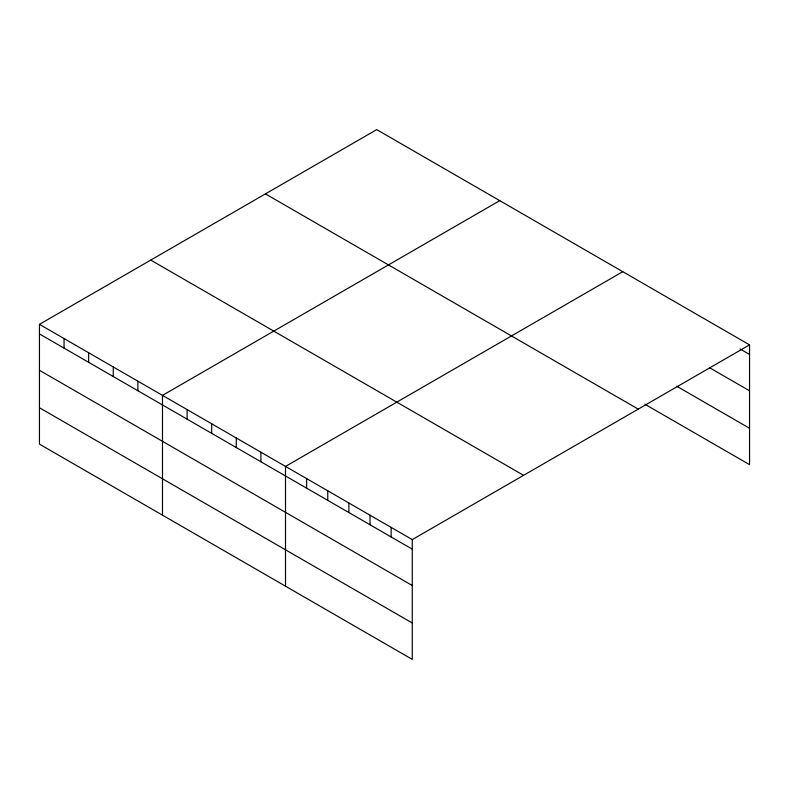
<?xml version="1.0" encoding="UTF-8"?>
<svg xmlns="http://www.w3.org/2000/svg" width="789" height="789" viewBox="0 0 789 789"><rect width="100%" height="100%" fill="white"/><g stroke="black" fill="none" stroke-linecap="round" stroke-linejoin="round"><path stroke-width="1.18" d="M39.45 324.348L412.272 539.597L412.272 659.377L39.45 444.128L39.45 324.348L376.728 129.623L749.55 344.872L749.55 464.652L644.978 404.274M499.762 200.653L162.485 395.378L162.485 515.168M622.787 271.682L285.51 466.407L285.51 586.197M412.272 539.597L749.55 344.872M740.043 348.945L749.55 354.429M709.41 367.625L749.55 390.802M676.666 386.196L749.55 428.279M265.429 193.877L638.252 409.126M150.748 260.084L523.571 475.333M39.45 333.915L412.272 549.154M39.45 370.288L412.272 585.527M39.45 407.755L412.272 623.004M391.147 527.397L391.147 536.964M370.021 515.197L370.021 524.764M348.896 503.007L348.896 512.564M327.76 490.807L327.76 500.364M306.635 478.607L306.635 488.174M260.903 452.205L260.903 461.762M236.296 437.994L236.296 447.56M211.689 423.792L211.689 433.358M187.092 409.59L187.092 419.146M137.878 381.176L137.878 390.733M113.271 366.964L113.271 376.531M88.664 352.762L88.664 362.319M64.057 338.55L64.057 348.117"/></g></svg>
